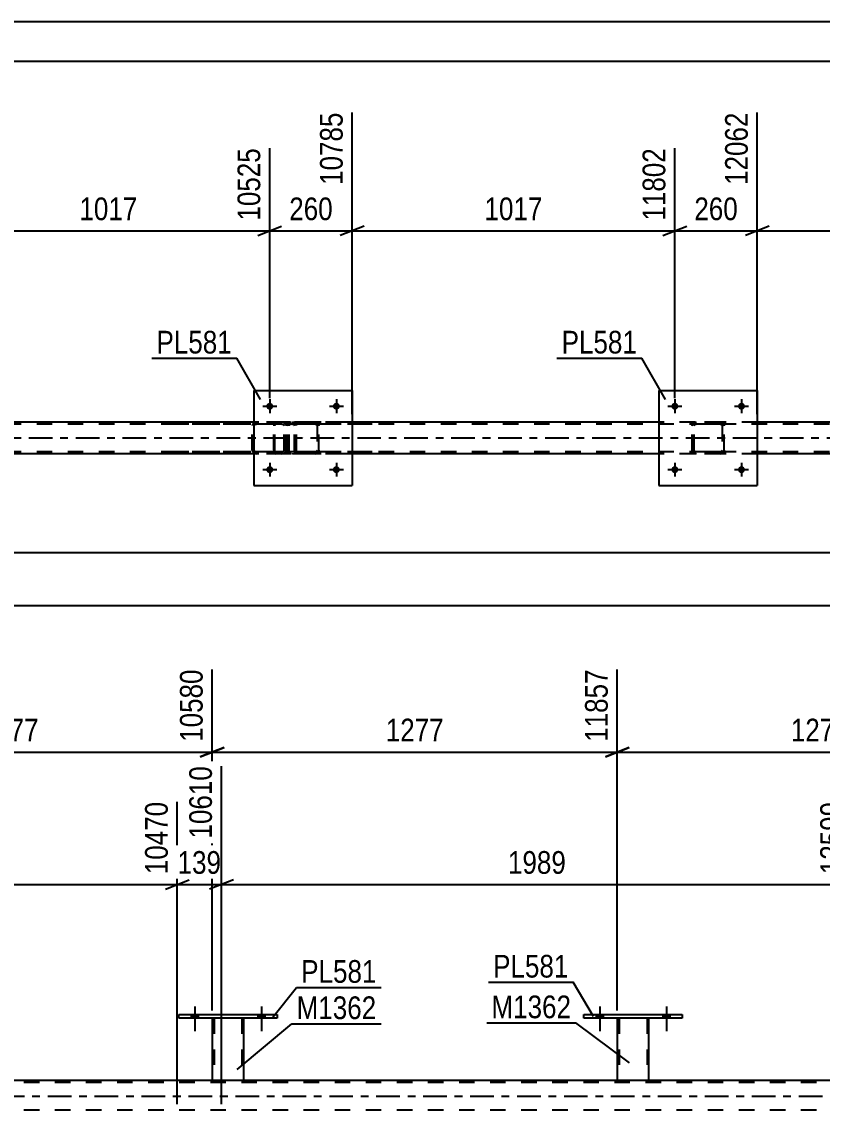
# Model space of a CAD drawing. Header units: millimetres. Extents: x 0 to 841, y 0 to 594.
# Drawn here: x 503.8 to 604.7, y 456.7 to 594 of the extents above; entities that cross this region are included whole.
import ezdxf

# ---------------------------------------------------------------- set-up
doc = ezdxf.new("R2010")
doc.units = ezdxf.units.MM
doc.linetypes.add('DXK_LINE_DOT2', pattern=[3.9198, 1.9599, -1.9599])
doc.linetypes.add('DXK_LINE_DOT3', pattern=[5.9187, 2.979, -0.9799, 0.9799, -0.9799])
doc.styles.add('Arial Narrow', font='ARIALN.TTF', dxfattribs={"height": 0.2})

# ---------------------------------------------------------------- blocks, each defined once
blk = doc.blocks.new('Unknown-318894869-1133')
at = {"color": 5, "linetype": 'Continuous'}
for p, q in [((841, 594), (0, 594)), ((836, 589), (5, 589))]:
    blk.add_line(p, q, dxfattribs=at)
blk = doc.blocks.new('Part-318894869-4805 - 4784')
at = {"color": 7, "linetype": 'DXK_LINE_DOT2'}
for p, q in [((536.61, 543.5), (521.62, 543.5)), ((536.61, 543.26), (521.62, 543.26)), ((532.9, 543.21), (532.87, 543.02)), ((532.87, 539.98), (532.87, 543.02)), ((533.12, 543.02), (533.14, 543.11)), ((533.12, 539.98), (533.12, 543.02)), ((533.14, 543.11), (533.2, 543.19)), ((533.38, 543.5), (533.18, 543.46)), ((533.2, 543.19), (533.28, 543.24)), ((533.28, 543.24), (533.38, 543.26)), ((536.81, 543.46), (536.61, 543.5)), ((536.61, 543.26), (536.71, 543.24)), ((536.71, 543.24), (536.79, 543.19)), ((536.79, 543.19), (536.85, 543.11)), ((536.85, 543.11), (536.87, 543.02)), ((536.87, 539.98), (536.87, 543.02)), ((537.12, 543.02), (537.08, 543.21)), ((537.12, 539.98), (537.12, 543.02)), ((536.61, 539.74), (521.62, 539.74)), ((532.87, 539.98), (532.9, 539.8)), ((533.14, 539.89), (533.12, 539.98)), ((533.2, 539.81), (533.14, 539.89)), ((533.28, 539.76), (533.2, 539.81)), ((533.38, 539.74), (533.28, 539.76)), ((536.71, 539.76), (536.61, 539.74)), ((536.79, 539.81), (536.71, 539.76)), ((536.85, 539.89), (536.79, 539.81)), ((536.87, 539.98), (536.85, 539.89)), ((537.08, 539.8), (537.12, 539.98)), ((536.61, 539.5), (521.62, 539.5)), ((533.18, 539.54), (533.38, 539.5)), ((536.61, 539.5), (536.81, 539.54))]:
    blk.add_line(p, q, dxfattribs=at)
for centre, start, end in [((533.36, 543), 110.7583, 155.68), ((536.63, 543), 24.32, 69.2417), ((533.36, 540), 204.32, 249.2417), ((536.63, 540), 290.7583, 335.68)]:
    blk.add_arc(centre, 0.496, start, end, dxfattribs=at)
blk = doc.blocks.new('Part-318894869-4856 - 4784')
at = {"color": 2, "linetype": 'Continuous'}
for p, q in [((533.07, 547.5), (533.07, 535.5)), ((533.07, 547.5), (545.47, 547.5)), ((545.47, 547.5), (545.47, 535.5)), ((533.07, 535.5), (545.47, 535.5))]:
    blk.add_line(p, q, dxfattribs=at)
blk = doc.blocks.new('Part-318894869-4792 - 4784')
at = {"color": 7, "linetype": 'DXK_LINE_DOT2'}
for p, q in [((535.6, 543.21), (535.58, 543.02)), ((535.58, 539.98), (535.58, 543.02)), ((535.65, 543.36), (535.6, 543.21)), ((535.74, 543.46), (535.65, 543.36)), ((535.71, 543.02), (535.72, 543.11)), ((535.71, 539.98), (535.71, 543.02)), ((535.72, 543.11), (535.75, 543.19)), ((535.85, 543.5), (535.74, 543.46)), ((535.75, 543.19), (535.79, 543.24)), ((535.79, 543.24), (535.85, 543.26)), ((548, 543.5), (535.85, 543.5)), ((548, 543.26), (535.85, 543.26)), ((537.12, 543.26), (537.12, 543.5)), ((538.13, 543.46), (537.94, 543.5)), ((537.94, 543.26), (538.03, 543.24)), ((538.03, 543.24), (538.12, 543.19)), ((538.12, 543.19), (538.17, 543.11)), ((538.17, 543.11), (538.19, 543.02)), ((538.19, 539.98), (538.19, 543.02)), ((538.44, 543.02), (538.4, 543.21)), ((538.44, 539.98), (538.44, 543.02)), ((535.58, 539.98), (535.6, 539.8)), ((535.6, 539.8), (535.65, 539.64)), ((535.65, 539.64), (535.74, 539.54)), ((535.72, 539.89), (535.71, 539.98)), ((535.75, 539.81), (535.72, 539.89)), ((535.79, 539.76), (535.75, 539.81)), ((535.85, 539.74), (535.79, 539.76)), ((548, 539.74), (535.85, 539.74)), ((537.12, 539.5), (537.12, 539.74)), ((538.03, 539.76), (537.94, 539.74)), ((538.12, 539.81), (538.03, 539.76)), ((538.17, 539.89), (538.12, 539.81)), ((538.19, 539.98), (538.17, 539.89)), ((538.4, 539.8), (538.44, 539.98)), ((535.74, 539.54), (535.85, 539.5)), ((548, 539.5), (535.85, 539.5)), ((537.94, 539.5), (538.13, 539.54))]:
    blk.add_line(p, q, dxfattribs=at)
for centre, start, end in [((537.95, 543.01), 23.8494, 68.8059), ((537.95, 540), 291.1941, 336.1506)]:
    blk.add_arc(centre, 0.492, start, end, dxfattribs=at)
blk = doc.blocks.new('Part-318894869-4857 - 4784')
at = {"color": 7, "linetype": 'DXK_LINE_DOT2'}
for p, q in [((588.35, 543.02), (588.39, 543.2)), ((588.39, 543.2), (588.35, 543.02)), ((588.35, 539.98), (588.35, 543.02)), ((588.59, 543.02), (588.61, 543.11)), ((588.59, 539.98), (588.59, 543.02)), ((588.61, 543.11), (588.66, 543.19)), ((588.65, 543.46), (588.83, 543.5)), ((588.83, 543.5), (588.65, 543.46)), ((588.66, 543.19), (588.74, 543.24)), ((588.74, 543.24), (588.83, 543.26)), ((591.87, 543.5), (588.83, 543.5)), ((591.87, 543.26), (588.83, 543.26)), ((591.87, 543.5), (592.05, 543.46)), ((592.05, 543.46), (591.87, 543.5)), ((591.87, 543.26), (591.96, 543.24)), ((591.96, 543.24), (592.04, 543.19)), ((592.04, 543.19), (592.09, 543.11)), ((592.09, 543.11), (592.11, 543.02)), ((592.11, 543.02), (592.11, 539.98)), ((592.31, 543.2), (592.35, 543.02)), ((592.35, 543.02), (592.31, 543.2)), ((592.35, 539.98), (592.35, 543.02)), ((588.39, 539.8), (588.35, 539.98)), ((588.35, 539.98), (588.39, 539.8)), ((588.61, 539.89), (588.59, 539.98)), ((588.66, 539.81), (588.61, 539.89)), ((588.74, 539.76), (588.66, 539.81)), ((588.83, 539.74), (588.74, 539.76)), ((591.87, 539.74), (588.83, 539.74)), ((591.96, 539.76), (591.87, 539.74)), ((592.04, 539.81), (591.96, 539.76)), ((592.09, 539.89), (592.04, 539.81)), ((592.11, 539.98), (592.09, 539.89)), ((592.35, 539.98), (592.31, 539.8)), ((592.31, 539.8), (592.35, 539.98)), ((588.83, 539.5), (588.65, 539.54)), ((588.65, 539.54), (588.83, 539.5)), ((591.87, 539.5), (588.83, 539.5)), ((592.05, 539.54), (591.87, 539.5)), ((591.87, 539.5), (592.05, 539.54))]:
    blk.add_line(p, q, dxfattribs=at)
at = {"color": 7, "linetype": 'DXK_LINE_DOT3'}
blk.add_line((590.35, 541.5), (590.35, 541.5), dxfattribs=at)
at = {"color": 7, "linetype": 'DXK_LINE_DOT2'}
for centre, start, end in [((588.83, 543.02), 112.5, 157.5), ((588.83, 543.02), 112.5, 157.5), ((591.87, 543.02), 22.5, 67.5), ((591.87, 543.02), 22.5, 67.5), ((588.83, 539.98), 202.5, 247.5), ((588.83, 539.98), 202.5, 247.5), ((591.87, 539.98), 292.5, 337.5), ((591.87, 539.98), 292.5, 337.5)]:
    blk.add_arc(centre, 0.48, start, end, dxfattribs=at)
blk = doc.blocks.new('Bolt-318894869-4917 - 4784')
at = {"linetype": 'Continuous'}
for points in [[(535.51, 537.5, -1), (534.63, 537.5, -1)], [(543.91, 537.5, -1), (543.03, 537.5, -1)]]:
    blk.add_hatch(color=1, dxfattribs=at).paths.add_polyline_path(points)
at = {"color": 1, "linetype": 'Continuous'}
for p, q in [((535.07, 538.38), (535.07, 536.62)), ((543.47, 538.38), (543.47, 536.62)), ((534.19, 537.5), (535.95, 537.5)), ((542.59, 537.5), (544.35, 537.5))]:
    blk.add_line(p, q, dxfattribs=at)
blk = doc.blocks.new('Part-318894869-4851 - 4784')
at = {"color": 7, "linetype": 'DXK_LINE_DOT2'}
for p, q in [((537.27, 543.02), (537.31, 543.2)), ((537.31, 543.2), (537.27, 543.02)), ((537.27, 539.98), (537.27, 543.02)), ((537.51, 543.02), (537.53, 543.11)), ((537.51, 539.98), (537.51, 543.02)), ((537.53, 543.11), (537.58, 543.19)), ((537.57, 543.46), (537.75, 543.5)), ((537.75, 543.5), (537.57, 543.46)), ((537.58, 543.19), (537.66, 543.24)), ((537.66, 543.24), (537.75, 543.26)), ((540.79, 543.5), (537.75, 543.5)), ((540.79, 543.26), (537.75, 543.26)), ((540.79, 543.5), (540.97, 543.46)), ((540.97, 543.46), (540.79, 543.5)), ((540.79, 543.26), (540.88, 543.24)), ((540.88, 543.24), (540.96, 543.19)), ((540.96, 543.19), (541.01, 543.11)), ((541.01, 543.11), (541.03, 543.02)), ((541.03, 543.02), (541.03, 539.98)), ((541.23, 543.2), (541.27, 543.02)), ((541.27, 543.02), (541.23, 543.2)), ((541.27, 539.98), (541.27, 543.02)), ((537.31, 539.8), (537.27, 539.98)), ((537.27, 539.98), (537.31, 539.8)), ((537.53, 539.89), (537.51, 539.98)), ((537.58, 539.81), (537.53, 539.89)), ((537.66, 539.76), (537.58, 539.81)), ((537.75, 539.74), (537.66, 539.76)), ((540.79, 539.74), (537.75, 539.74)), ((540.88, 539.76), (540.79, 539.74)), ((540.96, 539.81), (540.88, 539.76)), ((541.01, 539.89), (540.96, 539.81)), ((541.03, 539.98), (541.01, 539.89)), ((541.27, 539.98), (541.23, 539.8)), ((541.23, 539.8), (541.27, 539.98)), ((537.75, 539.5), (537.57, 539.54)), ((537.57, 539.54), (537.75, 539.5)), ((540.79, 539.5), (537.75, 539.5)), ((540.97, 539.54), (540.79, 539.5)), ((540.79, 539.5), (540.97, 539.54))]:
    blk.add_line(p, q, dxfattribs=at)
at = {"color": 7, "linetype": 'DXK_LINE_DOT3'}
blk.add_line((539.27, 541.5), (539.27, 541.5), dxfattribs=at)
at = {"color": 7, "linetype": 'DXK_LINE_DOT2'}
for centre, start, end in [((537.75, 543.02), 112.5, 157.5), ((537.75, 543.02), 112.5, 157.5), ((540.79, 543.02), 22.5, 67.5), ((540.79, 543.02), 22.5, 67.5), ((537.75, 539.98), 202.5, 247.5), ((537.75, 539.98), 202.5, 247.5), ((540.79, 539.98), 292.5, 337.5), ((540.79, 539.98), 292.5, 337.5)]:
    blk.add_arc(centre, 0.48, start, end, dxfattribs=at)
blk = doc.blocks.new('Part-318894869-4862 - 4784')
at = {"color": 2, "linetype": 'Continuous'}
for p, q in [((584.15, 547.5), (584.15, 535.5)), ((584.15, 547.5), (596.55, 547.5)), ((596.55, 547.5), (596.55, 535.5)), ((584.15, 535.5), (596.55, 535.5))]:
    blk.add_line(p, q, dxfattribs=at)
blk = doc.blocks.new('Bolt-318894869-4918 - 4784')
at = {"linetype": 'Continuous'}
for points in [[(535.51, 545.5, -1), (534.63, 545.5, -1)], [(543.91, 545.5, -1), (543.03, 545.5, -1)]]:
    blk.add_hatch(color=1, dxfattribs=at).paths.add_polyline_path(points)
at = {"color": 1, "linetype": 'Continuous'}
for p, q in [((534.19, 545.5), (535.95, 545.5)), ((535.07, 546.38), (535.07, 544.62)), ((542.59, 545.5), (544.35, 545.5)), ((543.47, 546.38), (543.47, 544.62))]:
    blk.add_line(p, q, dxfattribs=at)
blk = doc.blocks.new('Bolt-318894869-4919 - 4784')
at = {"linetype": 'Continuous'}
for points in [[(586.59, 537.5, -1), (585.71, 537.5, -1)], [(594.99, 537.5, -1), (594.11, 537.5, -1)]]:
    blk.add_hatch(color=1, dxfattribs=at).paths.add_polyline_path(points)
at = {"color": 1, "linetype": 'Continuous'}
for p, q in [((586.15, 538.38), (586.15, 536.62)), ((594.55, 538.38), (594.55, 536.62)), ((585.27, 537.5), (587.03, 537.5)), ((593.67, 537.5), (595.43, 537.5))]:
    blk.add_line(p, q, dxfattribs=at)
blk = doc.blocks.new('Bolt-318894869-4920 - 4784')
at = {"linetype": 'Continuous'}
for points in [[(586.59, 545.5, -1), (585.71, 545.5, -1)], [(594.99, 545.5, -1), (594.11, 545.5, -1)]]:
    blk.add_hatch(color=1, dxfattribs=at).paths.add_polyline_path(points)
at = {"color": 1, "linetype": 'Continuous'}
for p, q in [((585.27, 545.5), (587.03, 545.5)), ((586.15, 546.38), (586.15, 544.62)), ((593.67, 545.5), (595.43, 545.5)), ((594.55, 546.38), (594.55, 544.62))]:
    blk.add_line(p, q, dxfattribs=at)
blk = doc.blocks.new('Part-318894869-4962 - 4784')
at = {"color": 7, "linetype": 'DXK_LINE_DOT2'}
for p, q in [((715.39, 543.26), (114.05, 543.26)), ((545.47, 543.5), (533.07, 543.5)), ((596.55, 543.5), (584.15, 543.5)), ((715.39, 539.74), (114.05, 539.74)), ((545.47, 539.5), (533.07, 539.5)), ((596.55, 539.5), (584.15, 539.5))]:
    blk.add_line(p, q, dxfattribs=at)
at = {"color": 2, "linetype": 'Continuous'}
for p, q in [((533.07, 543.5), (494.39, 543.5)), ((584.15, 543.5), (545.47, 543.5)), ((635.23, 543.5), (596.55, 543.5)), ((533.07, 539.5), (494.39, 539.5)), ((584.15, 539.5), (545.47, 539.5)), ((635.23, 539.5), (596.55, 539.5))]:
    blk.add_line(p, q, dxfattribs=at)
at = {"color": 7, "linetype": 'DXK_LINE_DOT3'}
blk.add_line((114.05, 541.5), (715.39, 541.5), dxfattribs=at)
blk = doc.blocks.new('Bolt-318894869-3454 - 3231')
at = {"linetype": 'Continuous'}
for points in [[(525.17, 468.29), (526.05, 468.29), (526.05, 468.77), (525.17, 468.77)], [(533.57, 468.29), (534.45, 468.29), (534.45, 468.77), (533.57, 468.77)]]:
    blk.add_hatch(color=1, dxfattribs=at).paths.add_polyline_path(points)
at = {"color": 1, "linetype": 'Continuous'}
for p, q in [((525.61, 469.77), (525.61, 466.65)), ((534.01, 469.77), (534.01, 466.65)), ((525.17, 468.77), (525.17, 468.29)), ((526.05, 468.77), (526.05, 468.29)), ((533.57, 468.77), (533.57, 468.29)), ((534.45, 468.77), (534.45, 468.29))]:
    blk.add_line(p, q, dxfattribs=at)
blk = doc.blocks.new('Part-318894869-3273 - 3231')
at = {"color": 2, "linetype": 'Continuous'}
for p, q in [((574.69, 468.77), (587.09, 468.77)), ((574.69, 468.29), (574.69, 468.77)), ((587.09, 468.29), (574.69, 468.29)), ((587.09, 468.77), (587.09, 468.29))]:
    blk.add_line(p, q, dxfattribs=at)
blk = doc.blocks.new('Part-318894869-3278 - 3231')
at = {"color": 2, "linetype": 'Continuous'}
for p, q in [((578.89, 468.29), (578.89, 460.45)), ((582.89, 460.45), (582.89, 468.29)), ((582.89, 460.45), (578.9, 460.45))]:
    blk.add_line(p, q, dxfattribs=at)
at = {"color": 7, "linetype": 'DXK_LINE_DOT2'}
for p, q in [((582.89, 468.29), (578.89, 468.29)), ((578.89, 468.29), (578.89, 468.29)), ((578.89, 468.29), (578.89, 468.29)), ((579.13, 468.29), (579.13, 460.45)), ((582.65, 468.29), (582.65, 460.45)), ((582.89, 468.29), (582.89, 468.29)), ((582.89, 468.29), (582.89, 468.29)), ((578.89, 460.45), (578.89, 460.45)), ((578.89, 460.45), (578.9, 460.45)), ((578.9, 460.45), (578.89, 460.45)), ((582.6, 460.45), (582.64, 460.45)), ((582.6, 460.45), (582.64, 460.45)), ((582.64, 460.45), (582.65, 460.45)), ((582.64, 460.45), (582.65, 460.45)), ((582.89, 460.45), (582.86, 460.45)), ((582.89, 460.45), (582.89, 460.45)), ((582.89, 460.45), (582.89, 460.45)), ((582.89, 460.45), (582.89, 460.45))]:
    blk.add_line(p, q, dxfattribs=at)
blk = doc.blocks.new('Bolt-318894869-3348 - 3231')
at = {"linetype": 'Continuous'}
for points in [[(576.25, 468.29), (577.13, 468.29), (577.13, 468.77), (576.25, 468.77)], [(584.65, 468.29), (585.53, 468.29), (585.53, 468.77), (584.65, 468.77)]]:
    blk.add_hatch(color=1, dxfattribs=at).paths.add_polyline_path(points)
at = {"color": 1, "linetype": 'Continuous'}
for p, q in [((576.69, 469.77), (576.69, 466.65)), ((585.09, 469.77), (585.09, 466.65)), ((576.25, 468.77), (576.25, 468.29)), ((577.13, 468.77), (577.13, 468.29)), ((584.65, 468.77), (584.65, 468.29)), ((585.53, 468.77), (585.53, 468.29))]:
    blk.add_line(p, q, dxfattribs=at)
blk = doc.blocks.new('Bolt-318894869-3347 - 3231')
at = {"linetype": 'Continuous'}
for points in [[(576.25, 468.29), (577.13, 468.29), (577.13, 468.77), (576.25, 468.77)], [(584.65, 468.29), (585.53, 468.29), (585.53, 468.77), (584.65, 468.77)]]:
    blk.add_hatch(color=1, dxfattribs=at).paths.add_polyline_path(points)
at = {"color": 1, "linetype": 'Continuous'}
for p, q in [((576.69, 469.77), (576.69, 466.65)), ((585.09, 469.77), (585.09, 466.65)), ((576.25, 468.77), (576.25, 468.29)), ((577.13, 468.77), (577.13, 468.29)), ((584.65, 468.77), (584.65, 468.29)), ((585.53, 468.77), (585.53, 468.29))]:
    blk.add_line(p, q, dxfattribs=at)
blk = doc.blocks.new('Part-318894869-3358 - 3231')
at = {"color": 2, "linetype": 'Continuous'}
for p, q in [((527.81, 468.29), (527.81, 460.45)), ((531.81, 460.45), (531.81, 468.29)), ((531.81, 460.45), (527.82, 460.45))]:
    blk.add_line(p, q, dxfattribs=at)
at = {"color": 7, "linetype": 'DXK_LINE_DOT2'}
for p, q in [((531.81, 468.29), (527.81, 468.29)), ((527.81, 468.29), (527.81, 468.29)), ((527.81, 468.29), (527.81, 468.29)), ((528.05, 468.29), (528.05, 460.45)), ((531.57, 468.29), (531.57, 460.45)), ((531.81, 468.29), (531.81, 468.29)), ((531.81, 468.29), (531.81, 468.29)), ((527.81, 460.45), (527.81, 460.45)), ((527.81, 460.45), (527.82, 460.45)), ((527.82, 460.45), (527.81, 460.45)), ((531.52, 460.45), (531.55, 460.45)), ((531.52, 460.45), (531.55, 460.45)), ((531.55, 460.45), (531.57, 460.45)), ((531.55, 460.45), (531.57, 460.45)), ((531.81, 460.45), (531.78, 460.45)), ((531.81, 460.45), (531.81, 460.45)), ((531.81, 460.45), (531.81, 460.45)), ((531.81, 460.45), (531.81, 460.45))]:
    blk.add_line(p, q, dxfattribs=at)
blk = doc.blocks.new('Part-318894869-3353 - 3231')
at = {"color": 2, "linetype": 'Continuous'}
for p, q in [((523.61, 468.77), (536.01, 468.77)), ((523.61, 468.29), (523.61, 468.77)), ((536.01, 468.29), (523.61, 468.29)), ((536.01, 468.77), (536.01, 468.29))]:
    blk.add_line(p, q, dxfattribs=at)
blk = doc.blocks.new('Bolt-318894869-3453 - 3231')
at = {"linetype": 'Continuous'}
for points in [[(525.17, 468.29), (526.05, 468.29), (526.05, 468.77), (525.17, 468.77)], [(533.57, 468.29), (534.45, 468.29), (534.45, 468.77), (533.57, 468.77)]]:
    blk.add_hatch(color=1, dxfattribs=at).paths.add_polyline_path(points)
at = {"color": 1, "linetype": 'Continuous'}
for p, q in [((525.61, 469.77), (525.61, 466.65)), ((534.01, 469.77), (534.01, 466.65)), ((525.17, 468.77), (525.17, 468.29)), ((526.05, 468.77), (526.05, 468.29)), ((533.57, 468.77), (533.57, 468.29)), ((534.45, 468.77), (534.45, 468.29))]:
    blk.add_line(p, q, dxfattribs=at)
blk = doc.blocks.new('Part-318894869-3655 - 3231')
at = {"color": 7, "linetype": 'DXK_LINE_DOT2'}
for p, q in [((705.93, 460.21), (104.6, 460.21)), ((531.81, 460.45), (527.81, 460.45)), ((582.89, 460.45), (578.89, 460.45)), ((705.93, 456.69), (104.6, 456.69))]:
    blk.add_line(p, q, dxfattribs=at)
at = {"color": 2, "linetype": 'Continuous'}
for p, q in [((527.81, 460.45), (480.73, 460.45)), ((578.89, 460.45), (531.81, 460.45)), ((629.97, 460.45), (582.89, 460.45))]:
    blk.add_line(p, q, dxfattribs=at)
at = {"color": 7, "linetype": 'DXK_LINE_DOT3'}
blk.add_line((104.6, 458.45), (705.93, 458.45), dxfattribs=at)
blk = doc.blocks.new('StraightDimension-318894869-5026 - 4784')
at = {"color": 7, "linetype": 'Continuous'}
blk.add_line((114.05, 527.03), (752.51, 527.03), dxfattribs=at)
blk = doc.blocks.new('StraightDimension-318894869-5394 - 4784')
at = {"color": 7, "linetype": 'Continuous'}
for p, q in [((494.39, 544.5), (494.39, 580.73)), ((535.07, 546.5), (535.07, 578.06)), ((495.89, 568.22), (492.89, 567.02)), ((494.39, 567.62), (535.07, 567.62)), ((533.57, 567.02), (536.57, 568.22))]:
    blk.add_line(p, q, dxfattribs=at)
at = {"color": 0}
blk.add_wipeout([(518.98, 568.37), (518.98, 572.57), (510.47, 572.57), (510.47, 568.37)], dxfattribs=at)
at = {"color": 3, "style": 'Arial Narrow'}
blk.add_text('1017', height=2.863, dxfattribs=at).set_placement((511.07, 568.97))
at = {"color": 0, "linetype": 'Continuous'}
blk.add_wipeout([(534.47, 578.66), (530.27, 578.66), (530.27, 568.32), (534.47, 568.32)], dxfattribs=at)
at = {"color": 3, "linetype": 'Continuous', "style": 'Arial Narrow'}
blk.add_text('10525', height=2.863, rotation=90.0002, dxfattribs=at).set_placement((533.87, 568.92))
blk = doc.blocks.new('StraightDimension-318894869-5414 - 4784')
at = {"color": 7, "linetype": 'Continuous'}
for p, q in [((545.47, 544.5), (545.47, 582.56)), ((535.07, 546.5), (535.07, 578.06)), ((533.57, 567.02), (536.57, 568.22)), ((535.07, 567.62), (545.47, 567.62)), ((546.97, 568.22), (543.97, 567.02))]:
    blk.add_line(p, q, dxfattribs=at)
at = {"color": 0}
blk.add_wipeout([(543.61, 568.37), (543.61, 572.57), (536.93, 572.57), (536.93, 568.37)], dxfattribs=at)
at = {"color": 3, "style": 'Arial Narrow'}
blk.add_text('260', height=2.863, dxfattribs=at).set_placement((537.53, 568.97))
at = {"color": 0, "linetype": 'Continuous'}
blk.add_wipeout([(544.87, 583.16), (540.67, 583.16), (540.67, 572.82), (544.87, 572.82)], dxfattribs=at)
at = {"color": 3, "linetype": 'Continuous', "style": 'Arial Narrow'}
blk.add_text('10785', height=2.863, rotation=90.0002, dxfattribs=at).set_placement((544.27, 573.42))
blk = doc.blocks.new('StraightDimension-318894869-5434 - 4784')
at = {"color": 7, "linetype": 'Continuous'}
for p, q in [((545.47, 544.5), (545.47, 582.56)), ((586.15, 546.5), (586.15, 578.06)), ((546.97, 568.22), (543.97, 567.02)), ((545.47, 567.62), (586.15, 567.62)), ((584.65, 567.02), (587.65, 568.22))]:
    blk.add_line(p, q, dxfattribs=at)
at = {"color": 0}
blk.add_wipeout([(570.07, 568.37), (570.07, 572.57), (561.55, 572.57), (561.55, 568.37)], dxfattribs=at)
at = {"color": 3, "style": 'Arial Narrow'}
blk.add_text('1017', height=2.863, dxfattribs=at).set_placement((562.15, 568.97))
at = {"color": 0, "linetype": 'Continuous'}
blk.add_wipeout([(585.55, 578.66), (581.35, 578.66), (581.35, 568.32), (585.55, 568.32)], dxfattribs=at)
at = {"color": 3, "linetype": 'Continuous', "style": 'Arial Narrow'}
blk.add_text('11802', height=2.863, rotation=90.0002, dxfattribs=at).set_placement((584.95, 568.92))
blk = doc.blocks.new('StraightDimension-318894869-5454 - 4784')
at = {"color": 7, "linetype": 'Continuous'}
for p, q in [((596.55, 544.5), (596.55, 582.56)), ((586.15, 546.5), (586.15, 578.06)), ((584.65, 567.02), (587.65, 568.22)), ((586.15, 567.62), (596.55, 567.62)), ((598.05, 568.22), (595.05, 567.02))]:
    blk.add_line(p, q, dxfattribs=at)
at = {"color": 0}
blk.add_wipeout([(594.69, 568.37), (594.69, 572.57), (588.01, 572.57), (588.01, 568.37)], dxfattribs=at)
at = {"color": 3, "style": 'Arial Narrow'}
blk.add_text('260', height=2.863, dxfattribs=at).set_placement((588.61, 568.97))
at = {"color": 0, "linetype": 'Continuous'}
blk.add_wipeout([(595.95, 583.16), (591.75, 583.16), (591.75, 572.82), (595.95, 572.82)], dxfattribs=at)
at = {"color": 3, "linetype": 'Continuous', "style": 'Arial Narrow'}
blk.add_text('12062', height=2.863, rotation=90.0002, dxfattribs=at).set_placement((595.35, 573.42))
blk = doc.blocks.new('StraightDimension-318894869-5474 - 4784')
at = {"color": 7, "linetype": 'Continuous'}
for p, q in [((596.55, 544.5), (596.55, 582.56)), ((637.23, 546.5), (637.23, 578.06)), ((598.05, 568.22), (595.05, 567.02)), ((596.55, 567.62), (637.23, 567.62)), ((635.73, 567.02), (638.73, 568.22))]:
    blk.add_line(p, q, dxfattribs=at)
at = {"color": 0}
blk.add_wipeout([(621.15, 568.37), (621.15, 572.57), (612.63, 572.57), (612.63, 568.37)], dxfattribs=at)
at = {"color": 3, "style": 'Arial Narrow'}
blk.add_text('1017', height=2.863, dxfattribs=at).set_placement((613.23, 568.97))
at = {"color": 0, "linetype": 'Continuous'}
blk.add_wipeout([(636.63, 578.66), (632.43, 578.66), (632.43, 568.32), (636.63, 568.32)], dxfattribs=at)
at = {"color": 3, "linetype": 'Continuous', "style": 'Arial Narrow'}
blk.add_text('13079', height=2.863, rotation=90.0002, dxfattribs=at).set_placement((636.03, 568.92))
blk = doc.blocks.new('StraightDimension-318894869-5602 - 4784')
at = {"color": 7, "linetype": 'Continuous'}
blk.add_line((113.41, 520.38), (753.15, 520.38), dxfattribs=at)
blk = doc.blocks.new('StraightDimension-318894869-4548 - 3231')
at = {"color": 7, "linetype": 'Continuous'}
for p, q in [((443.85, 457.45), (443.85, 498.28)), ((523.41, 457.45), (523.41, 495.61)), ((445.35, 485.77), (442.35, 484.57)), ((443.85, 485.17), (523.41, 485.17)), ((521.91, 484.57), (524.91, 485.77))]:
    blk.add_line(p, q, dxfattribs=at)
at = {"color": 0}
blk.add_wipeout([(487.89, 485.92), (487.89, 490.12), (479.37, 490.12), (479.37, 485.92)], dxfattribs=at)
at = {"color": 3, "style": 'Arial Narrow'}
blk.add_text('1989', height=2.863, dxfattribs=at).set_placement((479.97, 486.52))
at = {"color": 0, "linetype": 'Continuous'}
blk.add_wipeout([(522.81, 496.21), (518.61, 496.21), (518.61, 485.87), (522.81, 485.87)], dxfattribs=at)
at = {"color": 3, "linetype": 'Continuous', "style": 'Arial Narrow'}
blk.add_text('10470', height=2.863, rotation=90.0002, dxfattribs=at).set_placement((522.21, 486.47))
blk = doc.blocks.new('StraightDimension-318894869-3880 - 3231')
at = {"color": 7, "linetype": 'Continuous'}
for p, q in [((578.89, 469.29), (578.89, 512.31)), ((629.97, 469.29), (629.97, 512.31)), ((580.39, 502.47), (577.39, 501.27)), ((578.89, 501.87), (629.97, 501.87)), ((628.47, 501.27), (631.47, 502.47))]:
    blk.add_line(p, q, dxfattribs=at)
at = {"color": 0}
blk.add_wipeout([(608.69, 502.62), (608.69, 506.82), (600.18, 506.82), (600.18, 502.62)], dxfattribs=at)
at = {"color": 3, "style": 'Arial Narrow'}
blk.add_text('1277', height=2.863, dxfattribs=at).set_placement((600.78, 503.22))
at = {"color": 0, "linetype": 'Continuous'}
blk.add_wipeout([(629.37, 512.91), (625.17, 512.91), (625.17, 502.57), (629.37, 502.57)], dxfattribs=at)
at = {"color": 3, "linetype": 'Continuous', "style": 'Arial Narrow'}
blk.add_text('13134', height=2.863, rotation=90.0002, dxfattribs=at).set_placement((628.77, 503.17))
blk = doc.blocks.new('StraightDimension-318894869-3890 - 3231')
at = {"color": 7, "linetype": 'Continuous'}
for p, q in [((527.81, 469.29), (527.81, 512.31)), ((578.89, 469.29), (578.89, 512.31)), ((529.31, 502.47), (526.31, 501.27)), ((527.81, 501.87), (578.89, 501.87)), ((577.39, 501.27), (580.39, 502.47))]:
    blk.add_line(p, q, dxfattribs=at)
at = {"color": 0}
blk.add_wipeout([(557.61, 502.62), (557.61, 506.82), (549.1, 506.82), (549.1, 502.62)], dxfattribs=at)
at = {"color": 3, "style": 'Arial Narrow'}
blk.add_text('1277', height=2.863, dxfattribs=at).set_placement((549.7, 503.22))
at = {"color": 0, "linetype": 'Continuous'}
blk.add_wipeout([(578.29, 512.91), (574.09, 512.91), (574.09, 502.57), (578.29, 502.57)], dxfattribs=at)
at = {"color": 3, "linetype": 'Continuous', "style": 'Arial Narrow'}
blk.add_text('11857', height=2.863, rotation=90.0002, dxfattribs=at).set_placement((577.69, 503.17))
blk = doc.blocks.new('StraightDimension-318894869-3900 - 3231')
at = {"color": 7, "linetype": 'Continuous'}
for p, q in [((527.81, 469.29), (527.81, 512.31)), ((476.73, 469.29), (476.73, 510.48)), ((478.23, 502.47), (475.23, 501.27)), ((476.73, 501.87), (527.81, 501.87)), ((526.31, 501.27), (529.31, 502.47))]:
    blk.add_line(p, q, dxfattribs=at)
at = {"color": 0}
blk.add_wipeout([(506.53, 502.62), (506.53, 506.82), (498.02, 506.82), (498.02, 502.62)], dxfattribs=at)
at = {"color": 3, "style": 'Arial Narrow'}
blk.add_text('1277', height=2.863, dxfattribs=at).set_placement((498.62, 503.22))
at = {"color": 0, "linetype": 'Continuous'}
blk.add_wipeout([(527.21, 512.91), (523.01, 512.91), (523.01, 502.57), (527.21, 502.57)], dxfattribs=at)
at = {"color": 3, "linetype": 'Continuous', "style": 'Arial Narrow'}
blk.add_text('10580', height=2.863, rotation=90.0002, dxfattribs=at).set_placement((526.61, 503.17))
blk = doc.blocks.new('StraightDimension-318894869-4567 - 3231')
at = {"color": 7, "linetype": 'Continuous'}
for p, q in [((528.98, 457.45), (528.98, 500.11)), ((523.41, 457.45), (523.41, 495.61)), ((521.91, 484.57), (524.91, 485.77)), ((523.41, 485.17), (528.98, 485.17)), ((530.48, 485.77), (527.48, 484.57))]:
    blk.add_line(p, q, dxfattribs=at)
at = {"color": 0}
blk.add_wipeout([(529.54, 485.92), (529.54, 490.12), (522.85, 490.12), (522.85, 485.92)], dxfattribs=at)
at = {"color": 3, "style": 'Arial Narrow'}
blk.add_text('139', height=2.863, dxfattribs=at).set_placement((523.45, 486.52))
at = {"color": 0, "linetype": 'Continuous'}
blk.add_wipeout([(528.38, 500.71), (524.18, 500.71), (524.18, 490.37), (528.38, 490.37)], dxfattribs=at)
at = {"color": 3, "linetype": 'Continuous', "style": 'Arial Narrow'}
blk.add_text('10610', height=2.863, rotation=90.0002, dxfattribs=at).set_placement((527.78, 490.97))
blk = doc.blocks.new('StraightDimension-318894869-4586 - 3231')
at = {"color": 7, "linetype": 'Continuous'}
for p, q in [((528.98, 457.45), (528.98, 500.11)), ((608.54, 457.45), (608.54, 495.61)), ((530.48, 485.77), (527.48, 484.57)), ((528.98, 485.17), (608.54, 485.17)), ((607.04, 484.57), (610.04, 485.77))]:
    blk.add_line(p, q, dxfattribs=at)
at = {"color": 0}
blk.add_wipeout([(573.02, 485.92), (573.02, 490.12), (564.51, 490.12), (564.51, 485.92)], dxfattribs=at)
at = {"color": 3, "style": 'Arial Narrow'}
blk.add_text('1989', height=2.863, dxfattribs=at).set_placement((565.11, 486.52))
at = {"color": 0, "linetype": 'Continuous'}
blk.add_wipeout([(607.94, 496.21), (603.74, 496.21), (603.74, 485.87), (607.94, 485.87)], dxfattribs=at)
at = {"color": 3, "linetype": 'Continuous', "style": 'Arial Narrow'}
blk.add_text('12599', height=2.863, rotation=90.0002, dxfattribs=at).set_placement((607.34, 486.47))
blk = doc.blocks.new('Mark-318894869-4852 - 4784')
at = {"color": 0}
blk.add_wipeout([(530.3, 552.15), (530.3, 555.15), (520.79, 555.15), (520.79, 552.15)], dxfattribs=at)
blk.add_wipeout([(530.3, 552.15), (530.3, 555.15), (520.79, 555.15), (520.79, 552.15)], dxfattribs=at)
at = {"color": 30, "linetype": 'Continuous'}
for p in [(520.19, 551.55), (533.9, 546.35)]:
    blk.add_line(p, (530.9, 551.55), dxfattribs=at)
at = {"color": 3, "style": 'Arial Narrow'}
blk.add_text('PL581', height=2.863, dxfattribs=at).set_placement((520.79, 552.15))
blk = doc.blocks.new('Mark-318894869-4858 - 4784')
at = {"color": 0}
blk.add_wipeout([(581.38, 552.15), (581.38, 555.15), (571.88, 555.15), (571.88, 552.15)], dxfattribs=at)
blk.add_wipeout([(581.38, 552.15), (581.38, 555.15), (571.88, 555.15), (571.88, 552.15)], dxfattribs=at)
at = {"color": 30, "linetype": 'Continuous'}
for p in [(571.28, 551.55), (584.98, 546.35)]:
    blk.add_line(p, (581.98, 551.55), dxfattribs=at)
at = {"color": 3, "style": 'Arial Narrow'}
blk.add_text('PL581', height=2.863, dxfattribs=at).set_placement((571.88, 552.15))
blk = doc.blocks.new('Mark-318894869-3354 - 3231')
at = {"color": 0}
blk.add_wipeout([(548.51, 468.19), (548.51, 471.19), (538.46, 471.19), (538.46, 468.19)], dxfattribs=at)
blk.add_wipeout([(548.51, 468.19), (548.51, 471.19), (538.46, 471.19), (538.46, 468.19)], dxfattribs=at)
at = {"color": 30, "linetype": 'Continuous'}
for p, q in [((530.98, 461.82), (537.86, 467.59)), ((537.86, 467.59), (549.11, 467.59))]:
    blk.add_line(p, q, dxfattribs=at)
at = {"color": 3, "style": 'Arial Narrow'}
blk.add_text('M1362', height=2.863, dxfattribs=at).set_placement((538.46, 468.19))
blk = doc.blocks.new('Mark-318894869-3269 - 3231')
at = {"color": 0}
blk.add_wipeout([(572.74, 473.43), (572.74, 476.43), (563.24, 476.43), (563.24, 473.43)], dxfattribs=at)
blk.add_wipeout([(572.74, 473.43), (572.74, 476.43), (563.24, 476.43), (563.24, 473.43)], dxfattribs=at)
at = {"color": 30, "linetype": 'Continuous'}
for p in [(562.64, 472.83), (575.88, 468.51)]:
    blk.add_line(p, (573.34, 472.83), dxfattribs=at)
at = {"color": 3, "style": 'Arial Narrow'}
blk.add_text('PL581', height=2.863, dxfattribs=at).set_placement((563.24, 473.43))
blk = doc.blocks.new('Mark-318894869-3274 - 3231')
at = {"color": 0}
blk.add_wipeout([(573.08, 468.3), (573.08, 471.3), (563.03, 471.3), (563.03, 468.3)], dxfattribs=at)
blk.add_wipeout([(573.08, 468.3), (573.08, 471.3), (563.03, 471.3), (563.03, 468.3)], dxfattribs=at)
at = {"color": 30, "linetype": 'Continuous'}
for p in [(562.43, 467.7), (580.45, 462.66)]:
    blk.add_line(p, (573.68, 467.7), dxfattribs=at)
at = {"color": 3, "style": 'Arial Narrow'}
blk.add_text('M1362', height=2.863, dxfattribs=at).set_placement((563.03, 468.3))
blk = doc.blocks.new('Mark-318894869-3349 - 3231')
at = {"color": 0}
blk.add_wipeout([(548.54, 472.77), (548.54, 475.77), (539.04, 475.77), (539.04, 472.77)], dxfattribs=at)
blk.add_wipeout([(548.54, 472.77), (548.54, 475.77), (539.04, 475.77), (539.04, 472.77)], dxfattribs=at)
at = {"color": 30, "linetype": 'Continuous'}
for p, q in [((535.44, 468.45), (538.44, 472.17)), ((538.44, 472.17), (549.14, 472.17))]:
    blk.add_line(p, q, dxfattribs=at)
at = {"color": 3, "style": 'Arial Narrow'}
blk.add_text('PL581', height=2.863, dxfattribs=at).set_placement((539.04, 472.77))

msp = doc.modelspace()

# ---------------------------------------------------------------- block references
for name in ['Unknown-318894869-1133', 'Part-318894869-4856 - 4784', 'Part-318894869-4862 - 4784', 'Part-318894869-4962 - 4784', 'Bolt-318894869-4918 - 4784', 'Bolt-318894869-4920 - 4784', 'Part-318894869-4805 - 4784', 'Part-318894869-4792 - 4784', 'Part-318894869-4851 - 4784', 'Part-318894869-4857 - 4784', 'Bolt-318894869-4917 - 4784', 'Bolt-318894869-4919 - 4784', 'Bolt-318894869-3454 - 3231', 'Bolt-318894869-3453 - 3231', 'Bolt-318894869-3348 - 3231', 'Bolt-318894869-3347 - 3231', 'Part-318894869-3353 - 3231', 'Part-318894869-3358 - 3231', 'Part-318894869-3273 - 3231', 'Part-318894869-3278 - 3231', 'Part-318894869-3655 - 3231']:
    msp.add_blockref(name, (0, 0))

# ---------------------------------------------------------------- next in the draw order: block references
for name in ['StraightDimension-318894869-5394 - 4784', 'StraightDimension-318894869-5026 - 4784', 'StraightDimension-318894869-3880 - 3231', 'StraightDimension-318894869-4548 - 3231']:
    msp.add_blockref(name, (0, 0))

# ---------------------------------------------------------------- next in the draw order: block references
for name in ['StraightDimension-318894869-5414 - 4784', 'StraightDimension-318894869-5602 - 4784', 'StraightDimension-318894869-3890 - 3231']:
    msp.add_blockref(name, (0, 0))

# ---------------------------------------------------------------- next in the draw order: block references
for name in ['StraightDimension-318894869-5434 - 4784', 'Mark-318894869-4852 - 4784', 'StraightDimension-318894869-3900 - 3231']:
    msp.add_blockref(name, (0, 0))

# ---------------------------------------------------------------- next in the draw order: block references
for name in ['StraightDimension-318894869-5454 - 4784', 'StraightDimension-318894869-4567 - 3231']:
    msp.add_blockref(name, (0, 0))

# ---------------------------------------------------------------- next in the draw order: block references
for name in ['StraightDimension-318894869-5474 - 4784', 'Mark-318894869-4858 - 4784', 'StraightDimension-318894869-4586 - 3231']:
    msp.add_blockref(name, (0, 0))

# ---------------------------------------------------------------- next in the draw order: block references
for name in ['Mark-318894869-3269 - 3231', 'Mark-318894869-3354 - 3231']:
    msp.add_blockref(name, (0, 0))

# ---------------------------------------------------------------- next in the draw order: block references
for name in ['Mark-318894869-3349 - 3231', 'Mark-318894869-3274 - 3231']:
    msp.add_blockref(name, (0, 0))

doc.saveas('drawing.dxf')
